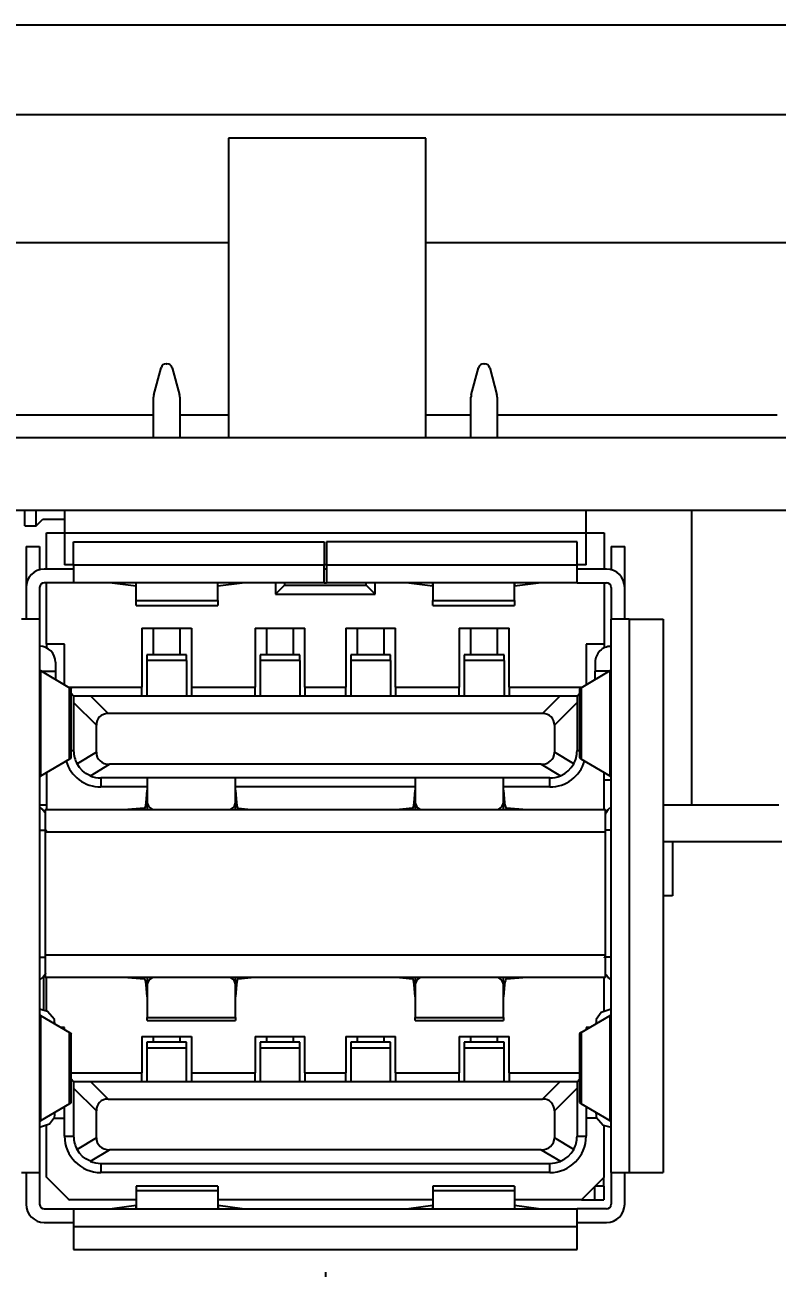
# Model space of a CAD drawing. Header units: millimetres. Extents: x 239 to 841, y 198 to 536.
# Drawn here: x 363.51 to 380.1, y 261.74 to 289.15 of the extents above; entities that cross this region are included whole.
import ezdxf

# ---------------------------------------------------------------- set-up
doc = ezdxf.new("R2010")
doc.units = ezdxf.units.MM
doc.styles.get("Standard").update_dxf_attribs({"font": 'arial.ttf'})
doc.dimstyles.get("Standard").update_dxf_attribs({"dimtxt": 3, "dimasz": 2, "dimexe": 0.5, "dimexo": 0.5, "dimgap": 0.5, "dimtad": 1, "dimdec": 1, "dimzin": 0, "dimdsep": 46, "dimtxsty": 'Standard', "dimcen": 0.09, "dimclrd": 253, "dimclre": 253, "dimclrt": 6, "dimadec": 0, "dimazin": 0, "dimtfac": 1, "dimtdec": 1, "dimtofl": 0, "dimtmove": 0, "dimatfit": 3, "dimfxl": 1, "dimtolj": 1, "dimtzin": 0, "dimarcsym": 0})

# ---------------------------------------------------------------- blocks, each defined once
blk = doc.blocks.new('*D12')
at = {"color": 253, "lineweight": -2}
for p, q in [((354.844, 261.544), (354.844, 247.581)), ((370.139, 261.648), (370.139, 247.581)), ((356.844, 248.081), (368.139, 248.081))]:
    blk.add_line(p, q, dxfattribs=at)
at = {"color": 253}
for points in [[(356.844, 248.414), (356.844, 247.748), (354.844, 248.081)], [(368.139, 248.414), (368.139, 247.748), (370.139, 248.081)]]:
    blk.add_solid(points, dxfattribs=at)
at = {"layer": 'Defpoints', "color": 0}
for p in [(354.844, 262.044), (370.139, 262.148), (370.139, 248.081)]:
    blk.add_point(p, dxfattribs=at)
at = {"color": 6, "insert": (362.492, 250.114), "char_height": 3, "attachment_point": 5}
blk.add_mtext('\\A1;15.3', dxfattribs=at)
blk = doc.blocks.new('*D14')
at = {"color": 253, "lineweight": -2}
for p, q in [((370.139, 261.648), (370.139, 247.581)), ((388.676, 256.172), (388.676, 247.581)), ((372.139, 248.081), (386.676, 248.081))]:
    blk.add_line(p, q, dxfattribs=at)
at = {"color": 253}
for points in [[(372.139, 248.414), (372.139, 247.748), (370.139, 248.081)], [(386.676, 248.414), (386.676, 247.748), (388.676, 248.081)]]:
    blk.add_solid(points, dxfattribs=at)
at = {"layer": 'Defpoints', "color": 0}
for p in [(370.139, 262.148), (388.676, 256.672), (388.676, 248.081)]:
    blk.add_point(p, dxfattribs=at)
at = {"color": 6, "insert": (379.408, 250.113), "char_height": 3, "attachment_point": 5}
blk.add_mtext('\\A1;18.5', dxfattribs=at)

msp = doc.modelspace()

# ---------------------------------------------------------------- linework, layer by layer
for p, q in [((342.856, 289.148), (415.856, 289.148)), ((415.856, 287.168), (342.856, 287.168)), ((368.005, 286.648), (368.005, 280.048)), ((372.355, 286.648), (368.005, 286.648)), ((372.355, 280.048), (372.355, 286.648)), ((342.856, 284.348), (368.006, 284.348)), ((372.355, 284.348), (385.241, 284.348)), ((366.356, 280.992), (366.515, 281.586)), ((366.631, 281.675), (366.647, 281.675)), ((366.763, 281.586), (366.922, 280.992)), ((373.356, 280.992), (373.515, 281.586)), ((373.631, 281.675), (373.647, 281.675)), ((373.763, 281.586), (373.922, 280.992)), ((366.349, 280.048), (366.349, 280.94)), ((366.929, 280.94), (366.929, 280.048)), ((373.349, 280.048), (373.349, 280.94)), ((373.929, 280.94), (373.929, 280.048)), ((359.36, 280.548), (366.349, 280.548)), ((366.929, 280.548), (368.005, 280.548)), ((372.355, 280.548), (373.349, 280.548)), ((373.929, 280.548), (380.101, 280.548)), ((333.795, 280.048), (428.916, 280.048)), ((333.795, 278.448), (420.198, 278.448)), ((363.513, 278.102), (363.513, 278.448)), ((363.763, 278.102), (363.763, 278.448)), ((363.763, 278.102), (363.909, 278.248)), ((363.909, 278.248), (364.367, 278.248)), ((364.367, 278.248), (364.389, 278.226)), ((364.389, 278.448), (364.389, 277.948)), ((375.889, 277.948), (375.889, 278.448)), ((378.216, 278.448), (378.216, 271.948)), ((363.513, 278.102), (363.763, 278.102)), ((363.989, 277.148), (363.989, 277.948)), ((363.989, 277.948), (364.389, 277.948)), ((364.389, 277.948), (364.389, 277.248)), ((364.389, 277.948), (375.889, 277.948)), ((375.889, 277.948), (376.289, 277.948)), ((375.889, 277.248), (375.889, 277.948)), ((376.289, 277.948), (376.289, 277.148)), ((363.539, 277.648), (363.539, 276.748)), ((363.539, 277.648), (363.839, 277.648)), ((363.839, 277.648), (363.839, 277.135)), ((364.589, 277.248), (364.589, 277.748)), ((364.589, 277.748), (370.114, 277.748)), ((370.114, 277.748), (370.114, 277.248)), ((375.689, 277.748), (370.164, 277.748)), ((370.164, 277.748), (370.164, 277.248)), ((375.689, 277.248), (375.689, 277.748)), ((376.439, 277.648), (376.439, 277.135)), ((376.439, 277.648), (376.739, 277.648)), ((376.739, 276.748), (376.739, 277.648)), ((364.589, 277.148), (363.939, 277.148)), ((364.589, 277.248), (364.389, 277.248)), ((364.589, 277.248), (364.589, 276.848)), ((364.589, 277.248), (370.114, 277.248)), ((370.114, 276.848), (370.114, 277.248)), ((370.164, 277.248), (370.114, 277.248)), ((370.164, 277.148), (370.114, 277.148)), ((370.164, 277.248), (370.164, 276.848)), ((370.164, 277.248), (375.689, 277.248)), ((375.689, 276.848), (375.689, 277.248)), ((375.889, 277.248), (375.689, 277.248)), ((376.339, 277.148), (375.689, 277.148)), ((364.589, 276.848), (363.939, 276.848)), ((363.989, 275.498), (363.989, 276.848)), ((370.114, 276.848), (364.589, 276.848)), ((365.436, 276.848), (365.965, 276.778)), ((365.965, 276.778), (365.965, 276.848)), ((365.969, 276.455), (365.969, 276.848)), ((367.769, 276.778), (368.301, 276.848)), ((367.769, 276.455), (367.769, 276.848)), ((369.039, 276.848), (369.039, 276.598)), ((369.239, 276.848), (369.239, 276.798)), ((370.114, 276.848), (370.164, 276.848)), ((375.689, 276.848), (370.164, 276.848)), ((371.039, 276.798), (371.039, 276.848)), ((371.239, 276.598), (371.239, 276.848)), ((371.978, 276.848), (372.507, 276.778)), ((372.507, 276.778), (372.507, 276.848)), ((372.51, 276.848), (372.51, 276.455)), ((374.31, 276.455), (374.31, 276.848)), ((374.313, 276.778), (374.842, 276.848)), ((374.313, 276.848), (374.313, 276.778)), ((375.689, 276.848), (376.339, 276.848)), ((376.289, 276.848), (376.289, 275.498)), ((363.539, 276.748), (363.539, 276.048)), ((363.839, 276.748), (363.839, 276.048)), ((369.039, 276.598), (369.239, 276.798)), ((369.039, 276.598), (371.239, 276.598)), ((369.239, 276.798), (371.039, 276.798)), ((371.239, 276.598), (371.039, 276.798)), ((376.439, 276.748), (376.439, 276.048)), ((376.739, 276.048), (376.739, 276.748)), ((365.969, 276.347), (365.969, 276.455)), ((365.969, 276.455), (367.769, 276.455)), ((365.969, 276.347), (367.769, 276.347)), ((367.769, 276.455), (367.769, 276.347)), ((372.51, 276.347), (372.51, 276.455)), ((372.51, 276.455), (374.31, 276.455)), ((372.51, 276.347), (374.31, 276.347)), ((374.31, 276.455), (374.31, 276.347)), ((363.839, 276.048), (363.439, 276.048)), ((363.839, 276.048), (363.839, 263.848)), ((376.839, 276.048), (376.439, 276.048)), ((376.439, 263.848), (376.439, 276.048)), ((376.839, 276.048), (377.589, 276.048)), ((376.839, 276.048), (376.839, 263.848)), ((377.589, 276.048), (377.589, 263.848)), ((366.089, 275.848), (366.089, 274.548)), ((366.089, 275.848), (367.189, 275.848)), ((366.349, 275.261), (366.349, 275.848)), ((366.929, 275.848), (366.929, 275.261)), ((367.189, 275.848), (367.189, 274.548)), ((368.589, 275.848), (368.589, 274.548)), ((368.589, 275.848), (369.689, 275.848)), ((368.849, 275.261), (368.849, 275.848)), ((369.429, 275.848), (369.429, 275.261)), ((369.689, 274.548), (369.689, 275.848)), ((370.589, 275.848), (370.589, 274.548)), ((370.589, 275.848), (371.689, 275.848)), ((370.849, 275.261), (370.849, 275.848)), ((371.429, 275.848), (371.429, 275.261)), ((371.689, 274.548), (371.689, 275.848)), ((373.089, 275.848), (373.089, 274.548)), ((373.089, 275.848), (374.189, 275.848)), ((373.349, 275.261), (373.349, 275.848)), ((373.929, 275.848), (373.929, 275.261)), ((374.189, 274.548), (374.189, 275.848)), ((364.389, 275.498), (363.989, 275.498)), ((363.989, 275.498), (363.989, 275.414)), ((364.389, 274.596), (364.389, 275.498)), ((375.889, 275.498), (375.889, 274.596)), ((376.289, 275.498), (375.889, 275.498)), ((376.289, 275.498), (376.289, 275.414)), ((367.079, 275.261), (366.199, 275.261)), ((366.199, 275.261), (366.199, 275.133)), ((367.079, 275.133), (367.079, 275.261)), ((369.579, 275.261), (368.699, 275.261)), ((368.699, 275.261), (368.699, 275.133)), ((369.579, 275.133), (369.579, 275.261)), ((371.579, 275.261), (370.699, 275.261)), ((370.699, 275.261), (370.699, 275.133)), ((371.579, 275.133), (371.579, 275.261)), ((374.079, 275.261), (373.199, 275.261)), ((373.199, 275.261), (373.199, 275.133)), ((374.079, 275.133), (374.079, 275.261)), ((363.857, 274.912), (364.496, 274.533)), ((363.857, 274.912), (363.857, 272.584)), ((363.881, 274.898), (364.189, 274.898)), ((364.189, 275.098), (364.189, 274.898)), ((364.189, 274.898), (364.189, 274.715)), ((366.199, 275.133), (366.199, 274.348)), ((367.079, 275.133), (366.199, 275.133)), ((367.079, 275.133), (367.079, 274.348)), ((369.579, 275.133), (368.699, 275.133)), ((368.699, 275.133), (368.699, 274.348)), ((369.579, 275.133), (369.579, 274.348)), ((370.699, 275.133), (370.699, 274.348)), ((371.579, 275.133), (370.699, 275.133)), ((371.579, 275.133), (371.579, 274.348)), ((373.199, 275.133), (373.199, 274.348)), ((374.079, 275.133), (373.199, 275.133)), ((374.079, 275.133), (374.079, 274.348)), ((375.783, 274.533), (376.421, 274.912)), ((376.089, 275.098), (376.089, 274.898)), ((376.089, 274.715), (376.089, 274.898)), ((376.421, 272.584), (376.421, 274.912)), ((364.471, 274.548), (366.089, 274.548)), ((364.496, 272.963), (364.496, 274.533)), ((364.532, 272.991), (364.532, 274.505)), ((366.089, 274.348), (366.089, 274.548)), ((367.189, 274.548), (367.189, 274.348)), ((367.189, 274.548), (368.589, 274.548)), ((368.589, 274.348), (368.589, 274.548)), ((369.689, 274.548), (369.689, 274.348)), ((369.689, 274.548), (370.589, 274.548)), ((370.589, 274.348), (370.589, 274.548)), ((371.689, 274.548), (371.689, 274.348)), ((371.689, 274.548), (373.089, 274.548)), ((373.089, 274.348), (373.089, 274.548)), ((374.189, 274.548), (374.189, 274.348)), ((374.189, 274.548), (375.807, 274.548)), ((375.746, 274.505), (375.746, 272.991)), ((375.783, 274.533), (375.783, 272.963)), ((364.97, 274.348), (364.589, 274.348)), ((364.589, 274.348), (364.589, 274.211)), ((364.589, 274.211), (365.089, 273.709)), ((364.589, 274.211), (364.589, 273.148)), ((375.308, 274.348), (364.97, 274.348)), ((365.348, 273.968), (364.97, 274.348)), ((375.308, 274.348), (374.93, 273.968)), ((375.189, 273.709), (375.689, 274.211)), ((375.689, 274.348), (375.308, 274.348)), ((375.689, 274.348), (375.689, 274.211)), ((375.689, 274.211), (375.689, 273.148)), ((374.93, 273.968), (365.348, 273.968)), ((365.089, 273.113), (365.089, 273.709)), ((375.189, 273.709), (375.189, 273.113)), ((364.532, 273.148), (364.589, 273.148)), ((365.089, 273.113), (364.664, 272.858)), ((375.615, 272.858), (375.189, 273.113)), ((375.689, 273.148), (375.746, 273.148)), ((364.496, 272.963), (363.857, 272.584)), ((364.957, 272.595), (365.379, 272.848)), ((374.9, 272.848), (365.379, 272.848)), ((374.9, 272.848), (375.322, 272.595)), ((376.421, 272.584), (375.783, 272.963)), ((363.989, 272.662), (363.989, 271.848)), ((365.189, 272.548), (365.189, 272.348)), ((375.089, 272.548), (365.189, 272.548)), ((366.213, 272.548), (366.213, 272.018)), ((368.161, 272.018), (368.161, 272.548)), ((372.118, 272.548), (372.118, 272.018)), ((374.066, 272.018), (374.066, 272.548)), ((375.089, 272.348), (375.089, 272.548)), ((376.289, 271.848), (376.289, 272.662)), ((376.439, 272.498), (376.289, 272.498)), ((366.213, 272.348), (365.189, 272.348)), ((366.186, 272.001), (366.213, 272.276)), ((372.118, 272.348), (368.161, 272.348)), ((368.161, 272.276), (368.181, 272.001)), ((372.097, 272.001), (372.118, 272.276)), ((375.089, 272.348), (374.066, 272.348)), ((374.066, 272.276), (374.092, 272.001)), ((363.99, 271.948), (363.84, 271.948)), ((366.213, 272.018), (366.213, 271.848)), ((368.161, 271.848), (368.161, 272.018)), ((372.118, 272.018), (372.118, 271.848)), ((374.066, 271.848), (374.066, 272.018)), ((380.135, 271.948), (377.59, 271.948)), ((363.964, 271.848), (363.964, 271.348)), ((363.964, 271.848), (376.314, 271.848)), ((366.145, 271.878), (365.782, 271.851)), ((365.782, 271.851), (365.782, 271.848)), ((368.214, 271.878), (368.503, 271.851)), ((368.503, 271.848), (368.503, 271.851)), ((372.064, 271.878), (371.775, 271.851)), ((374.497, 271.851), (374.133, 271.878)), ((374.497, 271.848), (374.497, 271.851)), ((376.314, 271.348), (376.314, 271.848)), ((363.964, 271.348), (363.964, 268.648)), ((376.314, 271.348), (363.964, 271.348)), ((376.314, 268.648), (376.314, 271.348)), ((377.59, 271.148), (380.202, 271.148)), ((377.795, 271.148), (377.795, 269.948)), ((377.795, 269.948), (377.589, 269.948)), ((363.964, 268.648), (363.964, 268.148)), ((363.964, 268.648), (376.314, 268.648)), ((376.314, 268.148), (376.314, 268.648)), ((363.931, 267.435), (363.931, 268.187)), ((376.314, 268.148), (363.964, 268.148)), ((363.989, 267.41), (363.989, 268.148)), ((365.782, 268.148), (365.782, 268.145)), ((365.782, 268.145), (366.145, 268.118)), ((366.213, 268.148), (366.213, 267.978)), ((368.161, 267.978), (368.161, 268.148)), ((368.214, 268.118), (368.503, 268.145)), ((371.775, 268.148), (371.775, 268.145)), ((371.775, 268.145), (372.064, 268.118)), ((372.118, 268.148), (372.118, 267.978)), ((374.066, 267.978), (374.066, 268.148)), ((374.133, 268.118), (374.497, 268.145)), ((374.497, 268.145), (374.497, 268.148)), ((376.289, 267.41), (376.289, 268.148)), ((366.213, 267.72), (366.186, 267.995)), ((366.213, 267.978), (366.213, 267.269)), ((368.181, 267.995), (368.161, 267.72)), ((368.161, 267.269), (368.161, 267.978)), ((372.118, 267.72), (372.097, 267.995)), ((372.118, 267.978), (372.118, 267.269)), ((374.092, 267.995), (374.066, 267.72)), ((374.066, 267.269), (374.066, 267.978)), ((363.857, 267.312), (364.496, 266.933)), ((363.857, 267.312), (363.857, 264.984)), ((366.213, 267.198), (366.213, 267.269)), ((366.213, 267.269), (368.161, 267.269)), ((368.161, 267.269), (368.161, 267.198)), ((372.118, 267.198), (372.118, 267.269)), ((372.118, 267.269), (374.066, 267.269)), ((374.066, 267.269), (374.066, 267.198)), ((375.783, 266.933), (376.421, 267.312)), ((376.421, 264.984), (376.421, 267.312)), ((364.389, 267.048), (364.303, 267.048)), ((364.389, 266.996), (364.389, 267.048)), ((366.213, 267.198), (368.161, 267.198)), ((372.118, 267.198), (374.066, 267.198)), ((375.889, 267.048), (375.889, 266.996)), ((375.976, 267.048), (375.889, 267.048)), ((364.496, 265.363), (364.496, 266.933)), ((364.532, 265.391), (364.532, 266.905)), ((366.089, 266.848), (366.089, 266.048)), ((366.089, 266.848), (367.189, 266.848)), ((367.079, 266.722), (366.199, 266.722)), ((366.199, 266.722), (366.199, 266.593)), ((366.349, 266.722), (366.349, 266.848)), ((366.929, 266.848), (366.929, 266.722)), ((367.079, 266.593), (367.079, 266.722)), ((367.189, 266.848), (367.189, 266.048)), ((368.589, 266.848), (368.589, 266.048)), ((368.589, 266.848), (369.689, 266.848)), ((369.579, 266.722), (368.699, 266.722)), ((368.699, 266.722), (368.699, 266.593)), ((368.849, 266.722), (368.849, 266.848)), ((369.429, 266.848), (369.429, 266.722)), ((369.579, 266.593), (369.579, 266.722)), ((369.689, 266.048), (369.689, 266.848)), ((370.589, 266.848), (370.589, 266.048)), ((370.589, 266.848), (371.689, 266.848)), ((371.579, 266.722), (370.699, 266.722)), ((370.699, 266.722), (370.699, 266.593)), ((370.849, 266.722), (370.849, 266.848)), ((371.429, 266.848), (371.429, 266.722)), ((371.579, 266.593), (371.579, 266.722)), ((371.689, 266.048), (371.689, 266.848)), ((373.089, 266.848), (373.089, 266.048)), ((373.089, 266.848), (374.189, 266.848)), ((374.079, 266.722), (373.199, 266.722)), ((373.199, 266.722), (373.199, 266.593)), ((373.349, 266.722), (373.349, 266.848)), ((373.929, 266.848), (373.929, 266.722)), ((374.079, 266.593), (374.079, 266.722)), ((374.189, 266.048), (374.189, 266.848)), ((375.746, 266.905), (375.746, 265.391)), ((375.783, 266.933), (375.783, 265.363)), ((367.079, 266.593), (366.199, 266.593)), ((366.199, 266.593), (366.199, 265.848)), ((367.079, 265.848), (367.079, 266.593)), ((369.579, 266.593), (368.699, 266.593)), ((368.699, 266.593), (368.699, 265.848)), ((369.579, 265.848), (369.579, 266.593)), ((370.699, 266.593), (370.699, 265.848)), ((371.579, 266.593), (370.699, 266.593)), ((371.579, 265.848), (371.579, 266.593)), ((374.079, 266.593), (373.199, 266.593)), ((373.199, 266.593), (373.199, 265.848)), ((374.079, 265.848), (374.079, 266.593)), ((364.532, 266.048), (366.089, 266.048)), ((366.089, 265.848), (366.089, 266.048)), ((367.189, 266.048), (367.189, 265.848)), ((367.189, 266.048), (368.589, 266.048)), ((368.589, 265.848), (368.589, 266.048)), ((369.689, 266.048), (369.689, 265.848)), ((369.689, 266.048), (370.589, 266.048)), ((370.589, 265.848), (370.589, 266.048)), ((371.689, 266.048), (371.689, 265.848)), ((371.689, 266.048), (373.089, 266.048)), ((373.089, 265.848), (373.089, 266.048)), ((374.189, 266.048), (374.189, 265.848)), ((374.189, 266.048), (375.746, 266.048)), ((364.97, 265.848), (364.589, 265.848)), ((364.589, 265.848), (364.589, 265.711)), ((364.589, 265.711), (364.589, 264.648)), ((364.589, 265.711), (365.089, 265.209)), ((375.308, 265.848), (364.97, 265.848)), ((365.348, 265.468), (364.97, 265.848)), ((375.308, 265.848), (374.93, 265.468)), ((375.189, 265.209), (375.689, 265.711)), ((375.689, 265.848), (375.308, 265.848)), ((375.689, 265.848), (375.689, 265.711)), ((375.689, 265.711), (375.689, 264.648)), ((364.496, 265.363), (363.857, 264.984)), ((365.348, 265.468), (374.93, 265.468)), ((376.421, 264.984), (375.783, 265.363)), ((364.152, 265.048), (364.389, 265.048)), ((364.389, 265.048), (364.389, 265.299)), ((364.389, 264.648), (364.389, 265.048)), ((365.089, 264.613), (365.089, 265.209)), ((375.189, 265.209), (375.189, 264.613)), ((375.889, 265.299), (375.889, 265.048)), ((376.126, 265.048), (375.889, 265.048)), ((375.889, 265.048), (375.889, 264.648)), ((363.989, 263.748), (363.989, 264.886)), ((376.289, 263.748), (376.289, 264.886)), ((364.389, 264.648), (364.589, 264.648)), ((365.089, 264.613), (364.664, 264.358)), ((375.615, 264.358), (375.189, 264.613)), ((375.689, 264.648), (375.889, 264.648)), ((364.957, 264.095), (365.379, 264.348)), ((374.9, 264.348), (365.379, 264.348)), ((374.9, 264.348), (375.322, 264.095)), ((365.189, 264.048), (365.189, 263.848)), ((365.189, 264.048), (375.089, 264.048)), ((375.089, 263.848), (375.089, 264.048)), ((363.439, 263.848), (363.839, 263.848)), ((363.539, 263.848), (363.539, 263.148)), ((363.839, 263.848), (363.839, 263.148)), ((364.489, 263.248), (363.989, 263.748)), ((375.089, 263.848), (365.189, 263.848)), ((376.289, 263.748), (375.789, 263.248)), ((376.281, 263.548), (376.281, 263.74)), ((376.439, 263.848), (376.439, 263.148)), ((376.439, 263.848), (376.839, 263.848)), ((376.739, 263.148), (376.739, 263.848)), ((376.839, 263.848), (377.589, 263.848)), ((367.769, 263.549), (365.969, 263.549)), ((365.969, 263.549), (365.969, 263.441)), ((367.769, 263.441), (365.969, 263.441)), ((365.969, 263.441), (365.969, 263.048)), ((367.769, 263.549), (367.769, 263.441)), ((367.769, 263.441), (367.769, 263.048)), ((374.31, 263.549), (372.51, 263.549)), ((372.51, 263.549), (372.51, 263.441)), ((374.31, 263.441), (372.51, 263.441)), ((372.51, 263.441), (372.51, 263.048)), ((374.31, 263.549), (374.31, 263.441)), ((374.31, 263.441), (374.31, 263.048)), ((376.081, 263.248), (376.081, 263.54)), ((376.281, 263.548), (376.089, 263.548)), ((376.281, 263.548), (376.281, 263.248)), ((364.481, 263.248), (364.481, 263.256)), ((364.481, 263.248), (364.489, 263.248)), ((365.969, 263.248), (364.489, 263.248)), ((365.965, 263.118), (365.436, 263.048)), ((365.965, 263.048), (365.965, 263.118)), ((372.51, 263.248), (367.769, 263.248)), ((368.301, 263.048), (367.772, 263.118)), ((367.772, 263.118), (367.772, 263.048)), ((372.507, 263.118), (371.978, 263.048)), ((372.507, 263.048), (372.507, 263.118)), ((375.789, 263.248), (374.31, 263.248)), ((374.842, 263.048), (374.313, 263.118)), ((374.313, 263.118), (374.313, 263.048)), ((375.789, 263.248), (376.081, 263.248)), ((376.081, 263.248), (376.281, 263.248)), ((363.939, 263.048), (364.589, 263.048)), ((364.589, 263.048), (375.689, 263.048)), ((364.589, 263.048), (364.589, 262.648)), ((376.339, 263.048), (375.689, 263.048)), ((375.689, 262.648), (375.689, 263.048)), ((363.939, 262.748), (364.589, 262.748)), ((364.589, 262.648), (364.589, 262.148)), ((375.689, 262.648), (364.589, 262.648)), ((375.689, 262.748), (376.339, 262.748)), ((375.689, 262.148), (375.689, 262.648)), ((364.589, 262.148), (375.689, 262.148))]:
    msp.add_line(p, q)
for points in [[(363.839, 274.94), (363.845, 274.925), (363.857, 274.912)], [(376.421, 274.912), (376.436, 274.928), (376.439, 274.94)], [(364.496, 274.533), (364.525, 274.517), (364.532, 274.505)], [(364.589, 274.348), (364.588, 274.349), (364.586, 274.351), (364.532, 274.405)], [(375.689, 274.348), (375.69, 274.349), (375.693, 274.351), (375.746, 274.405)], [(375.783, 274.533), (375.753, 274.517), (375.746, 274.505)], [(364.532, 272.991), (364.521, 272.975), (364.496, 272.963)], [(375.746, 272.991), (375.758, 272.975), (375.783, 272.963)], [(364.957, 272.595), (364.86, 272.647), (364.787, 272.703), (364.718, 272.777), (364.664, 272.858)], [(375.322, 272.595), (375.419, 272.647), (375.492, 272.703), (375.561, 272.777), (375.615, 272.858)], [(363.857, 272.584), (363.843, 272.568), (363.839, 272.556)], [(376.439, 272.556), (376.434, 272.571), (376.421, 272.584)], [(363.95, 271.782), (363.896, 271.859), (363.839, 271.908)], [(376.439, 271.908), (376.37, 271.844), (376.329, 271.782)], [(376.312, 271.744), (376.321, 271.765), (376.329, 271.782)], [(363.839, 271.398), (363.979, 271.398), (363.989, 271.398), (363.989, 271.398), (363.989, 271.398)], [(376.439, 268.598), (376.299, 268.598), (376.29, 268.598), (376.289, 268.598), (376.289, 268.598)], [(363.839, 268.088), (363.909, 268.152), (363.95, 268.214)], [(363.967, 268.252), (363.958, 268.231), (363.95, 268.214)], [(376.329, 268.214), (376.383, 268.137), (376.439, 268.088)], [(364.165, 267.225), (364.014, 267.401), (363.836, 267.448)], [(363.839, 267.34), (363.845, 267.325), (363.857, 267.312)], [(364.175, 267.125), (364.17, 267.198), (364.165, 267.225)], [(376.113, 267.225), (376.107, 267.185), (376.103, 267.125)], [(376.442, 267.448), (376.223, 267.373), (376.113, 267.225)], [(376.421, 267.312), (376.436, 267.328), (376.439, 267.34)], [(364.496, 266.933), (364.525, 266.917), (364.532, 266.905)], [(375.783, 266.933), (375.753, 266.917), (375.746, 266.905)], [(364.589, 265.848), (364.588, 265.849), (364.586, 265.851), (364.532, 265.905)], [(375.689, 265.848), (375.69, 265.849), (375.693, 265.851), (375.746, 265.905)], [(364.532, 265.391), (364.521, 265.375), (364.496, 265.363)], [(375.746, 265.391), (375.758, 265.375), (375.783, 265.363)], [(363.836, 264.848), (364.056, 264.923), (364.165, 265.071)], [(364.165, 265.071), (364.171, 265.111), (364.175, 265.171)], [(376.104, 265.171), (376.109, 265.097), (376.114, 265.068)], [(376.114, 265.068), (376.266, 264.894), (376.442, 264.848)], [(363.857, 264.984), (363.843, 264.968), (363.839, 264.956)], [(376.439, 264.956), (376.434, 264.971), (376.421, 264.984)], [(364.957, 264.095), (364.86, 264.147), (364.787, 264.203), (364.718, 264.277), (364.664, 264.358)], [(375.322, 264.095), (375.419, 264.147), (375.492, 264.203), (375.561, 264.277), (375.615, 264.358)]]:
    msp.add_lwpolyline(points)
for centre, radius, start, end in [((366.631, 281.555), 0.12, 90, 165), ((366.647, 281.555), 0.12, 15, 90), ((373.631, 281.555), 0.12, 90, 165), ((373.647, 281.555), 0.12, 15, 90), ((366.549, 280.94), 0.2, 165, 180), ((366.729, 280.94), 0.2, 0, 15), ((373.549, 280.94), 0.2, 165, 180), ((373.729, 280.94), 0.2, 0, 15), ((363.939, 276.748), 0.4, 90, 180), ((376.339, 276.748), 0.4, 0, 90), ((363.939, 276.748), 0.1, 90, 180), ((376.339, 276.748), 0.1, 0, 90), ((363.839, 275.098), 0.35, 0.0011, 90), ((376.439, 275.098), 0.35, 90, 180.0004), ((365.189, 273.148), 0.6, 180, 208.9056), ((375.089, 273.148), 0.6, 331.0944, 0), ((365.189, 273.148), 0.8, 196.6134, 270), ((375.089, 273.148), 0.8, 270, 343.3866), ((365.189, 273.148), 0.6, 247.2132, 270), ((375.089, 273.148), 0.6, 270, 292.7868), ((365.189, 264.648), 0.8, 180, 270), ((365.189, 264.648), 0.6, 180, 208.9056), ((375.089, 264.648), 0.8, 270, 0), ((375.089, 264.648), 0.6, 331.0944, 0), ((375.089, 264.648), 0.6, 270, 292.7868), ((363.939, 263.148), 0.4, 180, 270), ((363.939, 263.148), 0.1, 180, 270), ((376.339, 263.148), 0.1, 270, 0), ((376.339, 263.148), 0.4, 270, 0)]:
    msp.add_arc(centre, radius, start, end)
for centre, major_axis, ratio, start_param, end_param in [((365.869, 276.777), (0.1, 0), 0.034899, 0, 0.259219), ((372.41, 276.777), (0.1, 0), 0.034899, 0, 0.259219), ((374.41, 276.777), (0.1, 0), 0.034899, 2.882374, 3.141593), ((376.439, 274.898), (0.35, 0), 0.000062, 1.691601, 3.141589), ((365.436, 273.62), (-0.274, 0.276), 0.771564, 5.628695, 6.943018), ((374.842, 273.62), (-0.274, -0.276), 0.771564, 2.48176, 3.796083), ((365.436, 273.166), (0.311, 0.186), 0.827689, 2.680658, 4.08514), ((374.842, 273.166), (0.311, -0.186), 0.827689, 5.339638, 6.74412), ((366.145, 272.078), (0, 0.2), 0.227273, 3.158348, 4.317246), ((366.713, 272.018), (0.5, 0), 0.539359, 3.141593, 3.822116), ((367.661, 272.018), (0.5, 0), 0.539359, 5.602662, 6.283185), ((368.215, 272.078), (0, 0.2), 0.181875, 1.965939, 3.124837), ((372.064, 272.078), (0, 0.2), 0.181875, 3.158348, 4.317246), ((372.618, 272.018), (0.5, 0), 0.539359, 3.141593, 3.822116), ((373.566, 272.018), (0.5, 0), 0.539359, 5.602662, 6.283185), ((374.134, 272.078), (0, 0.2), 0.227273, 1.965939, 3.124837), ((365.548, 271.852), (0.24, 0), 0.016757, 4.71242, 6.059801), ((368.74, 271.852), (0.24, 0), 0.016757, 3.321437, 4.710503), ((371.54, 271.852), (0.24, 0), 0.016757, 4.712387, 6.1028), ((374.731, 271.852), (0.24, 0), 0.016757, 3.365048, 4.712381), ((376.639, 271.398), (0.35, 0), 0.000033, 2.179093, 2.76134), ((363.639, 268.598), (-0.35, 0), 0.000033, 2.179093, 2.76133), ((365.548, 268.144), (0.24, 0), 0.016757, 0.223426, 1.57079), ((366.145, 267.918), (0, 0.2), 0.227273, 5.107532, 6.26643), ((366.713, 267.978), (-0.5, 0), 0.539359, 5.602662, 6.283185), ((367.661, 267.978), (-0.5, 0), 0.539359, 3.141593, 3.822116), ((368.215, 267.918), (0, 0.2), 0.181875, 0.016755, 1.175654), ((368.739, 268.144), (0.24, 0), 0.016757, 2.917671, 2.961207), ((368.739, 268.144), (0.24, 0), 0.016757, 1.570107, 2.917671), ((371.539, 268.144), (0.24, 0), 0.016757, 0.17984, 1.568877), ((372.064, 267.918), (0, 0.2), 0.181875, 5.107532, 6.26643), ((372.618, 267.978), (-0.5, 0), 0.539359, 5.602662, 6.283185), ((373.566, 267.978), (-0.5, 0), 0.539359, 3.141593, 3.822116), ((374.134, 267.918), (0, 0.2), 0.227273, 0.016755, 1.175654), ((374.731, 268.144), (0.24, 0), 0.016757, 1.570808, 2.918198), ((365.436, 265.12), (0.274, -0.276), 0.771564, 2.487102, 3.801425), ((374.842, 265.12), (0.274, 0.276), 0.771564, 5.623353, 6.937676), ((365.436, 264.666), (-0.311, -0.186), 0.827689, 5.822251, 7.226732), ((374.842, 264.666), (-0.311, 0.186), 0.827689, 2.198046, 3.602527), ((365.189, 264.648), (0.125, 0.587), 1, 2.954251, 3.351956), ((365.869, 263.118), (-0.1, 0), 0.034899, 2.882374, 3.141593), ((367.869, 263.118), (-0.1, 0), 0.034899, 0, 0.259219), ((372.41, 263.118), (-0.1, 0), 0.034899, 2.882374, 3.141593), ((374.41, 263.118), (-0.1, 0), 0.034899, 0, 0.259219)]:
    msp.add_ellipse(centre, major_axis=major_axis, ratio=ratio, start_param=start_param, end_param=end_param)

# ---------------------------------------------------------------- dimensions: what is measured, and where the dimension line sits
for base, p1, p2, picture, middle in [((370.139, 248.081), (354.844, 262.044), (370.139, 262.148), '*D12', (362.492, 250.114)), ((388.676, 248.081), (370.139, 262.148), (388.676, 256.672), '*D14', (379.408, 250.113))]:
    dim = msp.add_linear_dim(base=base, p1=p1, p2=p2, dimstyle='Standard')
    dim.commit()
    dim.dimension.update_dxf_attribs({"geometry": picture, "text_midpoint": middle})

doc.saveas('drawing.dxf')
